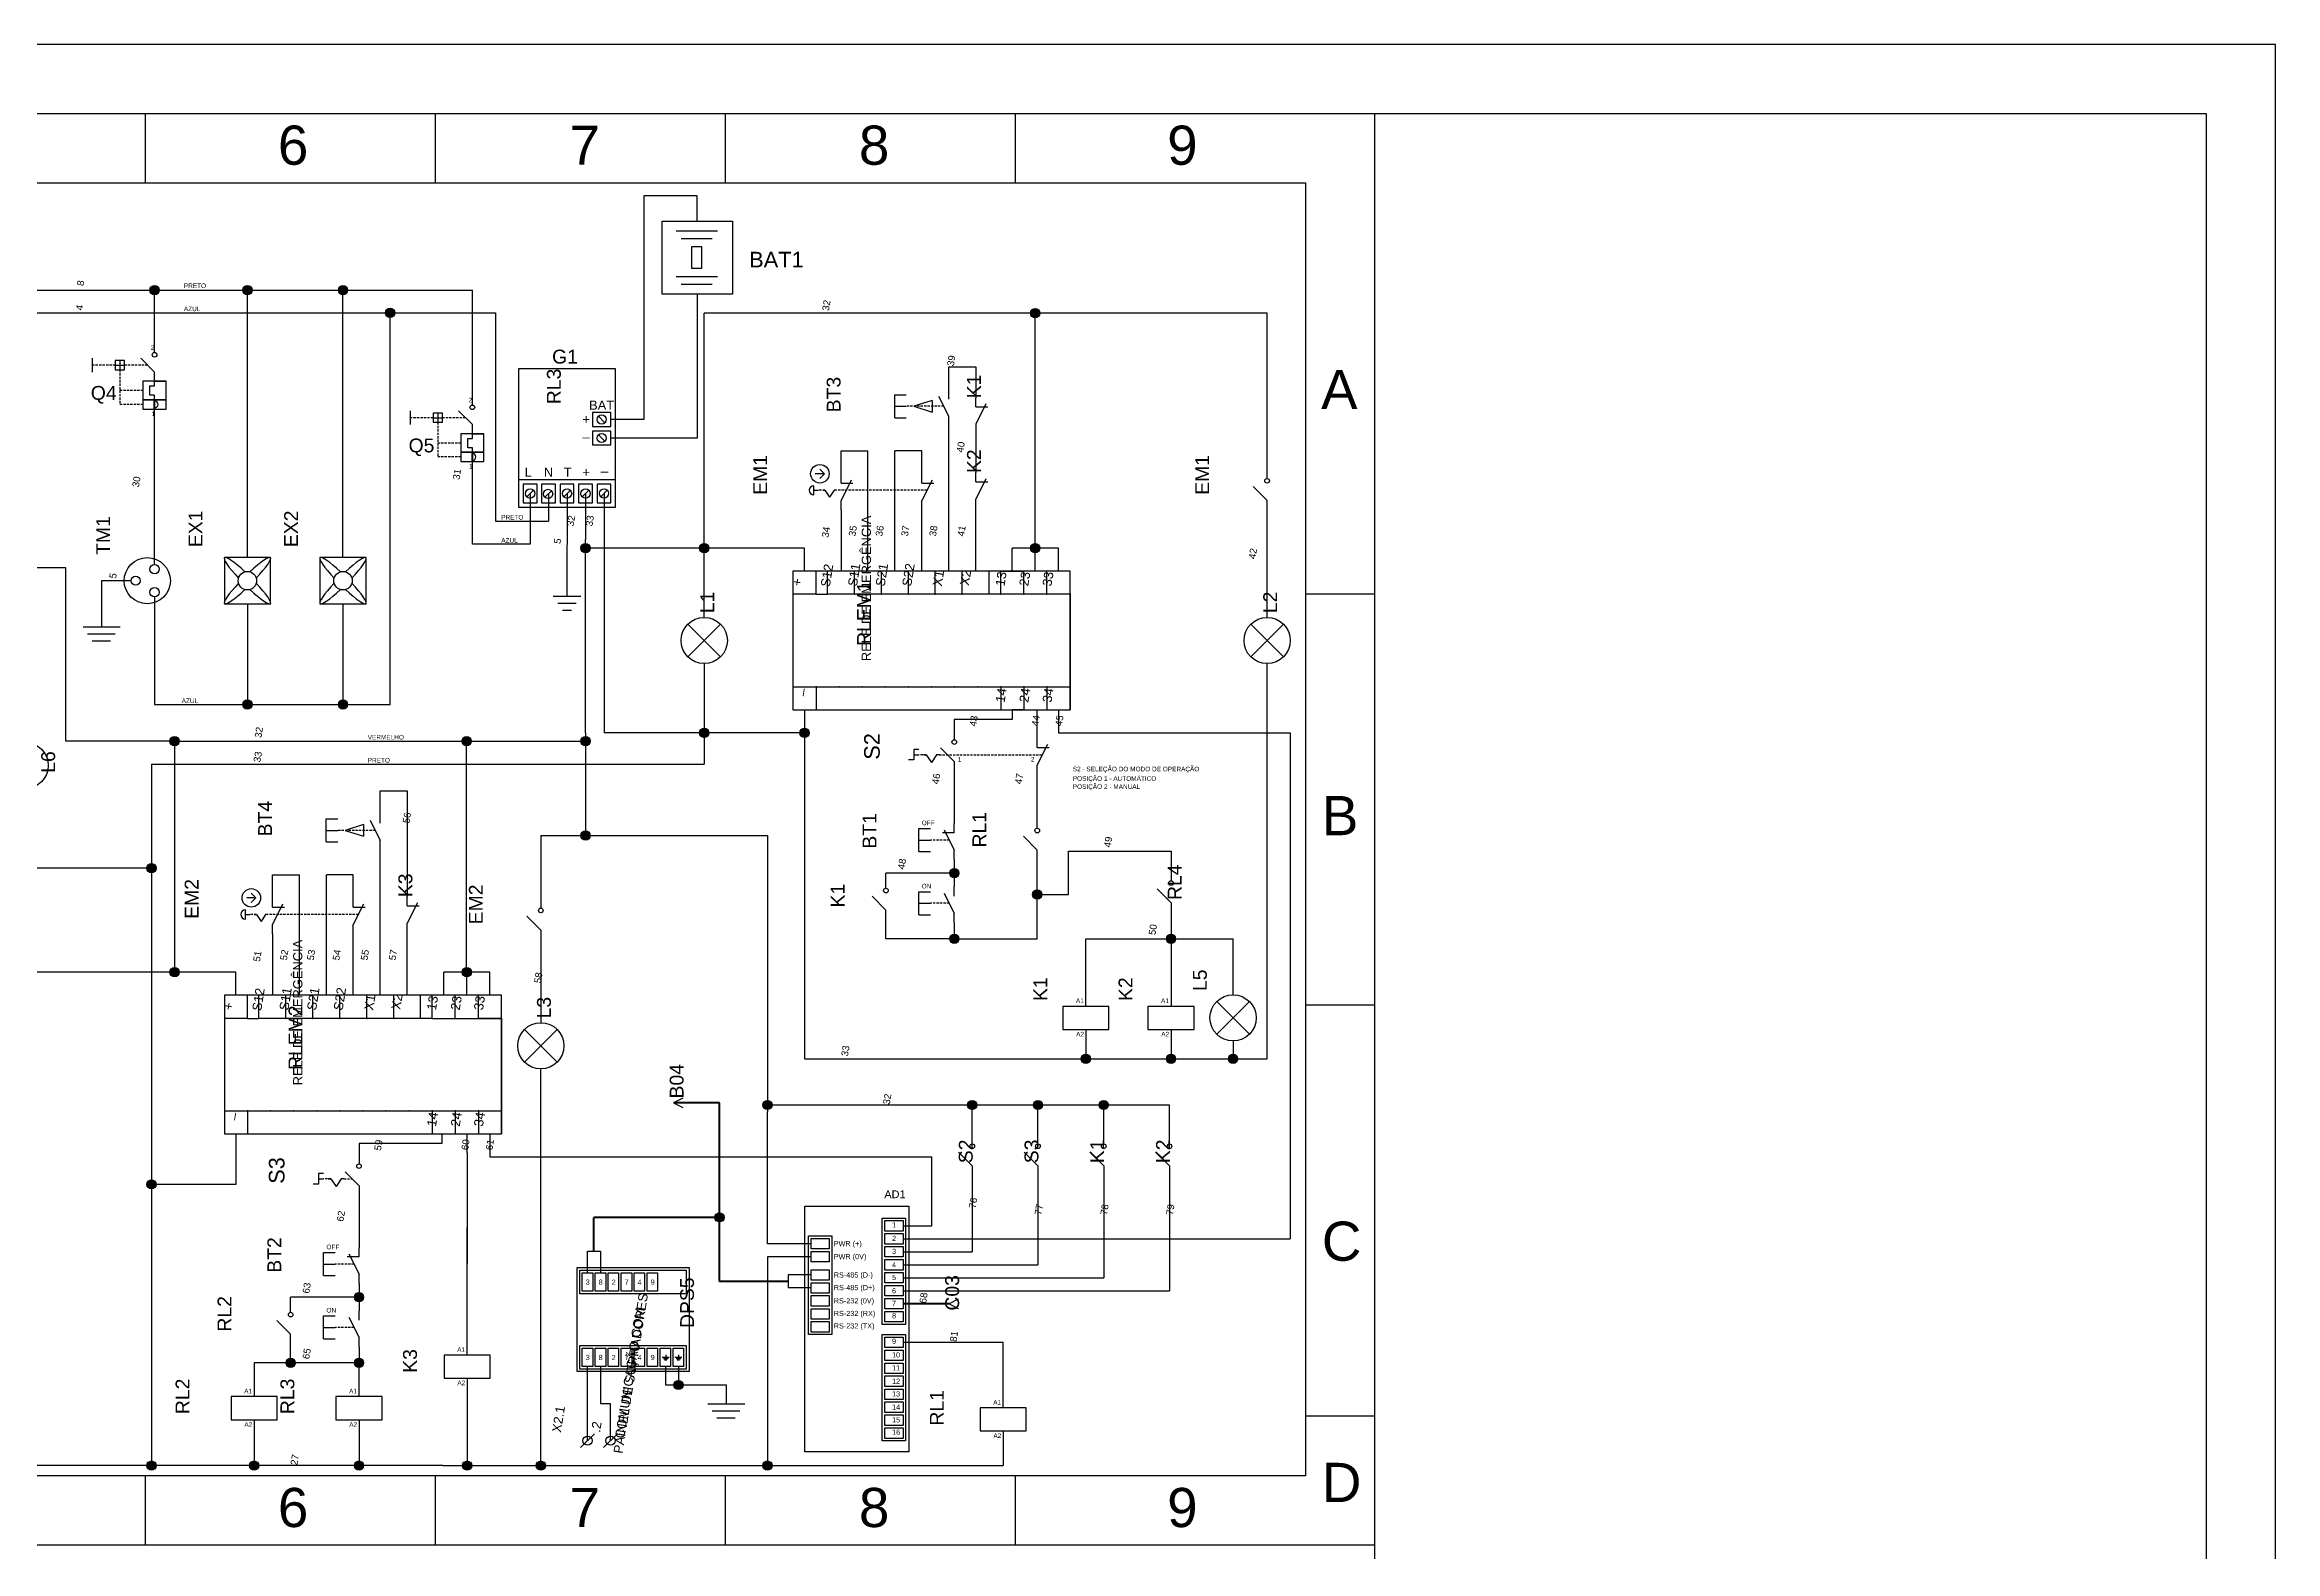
# Model space of a CAD drawing. Header units: millimetres. Extents: x 100 to 940, y 59 to 694.
# Drawn here: x 457 to 940, y 367.7 to 693.9 of the extents above; entities that cross this region are included whole.
import ezdxf
from ezdxf.enums import TextEntityAlignment as Align

# ---------------------------------------------------------------- set-up
doc = ezdxf.new("R2010")
doc.units = ezdxf.units.MM
doc.linetypes.add('DASHED', pattern=[0.75, 0.5, -0.25])
doc.styles.add('Annotative', font='arial.ttf')
doc.styles.add('Notes', font='arial.ttf', dxfattribs={"height": 3})

msp = doc.modelspace()

# ---------------------------------------------------------------- hatches: boundary and pattern name
for points in [[(481.84, 640.79, 1), (479.84, 640.79, 1)], [(501.95, 640.79, 1), (499.95, 640.79, 1)], [(522.64, 640.79, 1), (520.64, 640.79, 1)], [(532.84, 635.89, 1), (530.84, 635.89, 1)], [(672.49, 635.79, 1), (670.49, 635.79, 1)], [(575.15, 584.94, 1), (573.15, 584.94, 1)], [(600.85, 584.94, 1), (598.85, 584.94, 1)], [(672.49, 584.94, 1), (670.49, 584.94, 1)], [(501.95, 551.08, 1), (499.95, 551.08, 1)], [(522.64, 551.08, 1), (520.64, 551.08, 1)], [(600.85, 544.94, 1), (598.85, 544.94, 1)], [(622.55, 544.94, 1), (620.55, 544.94, 1)], [(486.18, 543.16, 1), (484.18, 543.16, 1)], [(549.4, 543.16, 1), (547.4, 543.16, 1)], [(575.15, 543.16, 1), (573.15, 543.16, 1)], [(575.15, 522.71, 1), (573.15, 522.71, 1)], [(481.18, 515.64, 1), (479.18, 515.64, 1)], [(654.98, 514.58, 1), (652.98, 514.58, 1)], [(670.94, 509.96, 1), (672.94, 509.96, 1)], [(654.98, 500.37, 1), (652.98, 500.37, 1)], [(699.91, 500.37, 1), (701.91, 500.37, 1)], [(486.18, 493.13, 1), (484.18, 493.13, 1)], [(549.45, 493.13, 1), (547.45, 493.13, 1)], [(683.47, 474.38, 1), (681.47, 474.38, 1)], [(701.91, 474.38, 1), (699.91, 474.38, 1)], [(715.34, 474.38, 1), (713.34, 474.38, 1)], [(614.53, 464.38, 1), (612.53, 464.38, 1)], [(658.87, 464.38, 1), (656.87, 464.38, 1)], [(673.1, 464.38, 1), (671.1, 464.38, 1)], [(687.34, 464.38, 1), (685.34, 464.38, 1)], [(481.18, 447.2, 1), (479.18, 447.2, 1)], [(604.16, 440.05, 1), (602.16, 440.05, 1)], [(526.11, 422.77, 1), (524.11, 422.77, 1)], [(511.31, 408.56, 1), (509.31, 408.56, 1)], [(526.11, 408.56, 1), (524.11, 408.56, 1)], [(595.26, 403.77, 1), (593.26, 403.77, 1)], [(481.18, 386.32, 1), (479.18, 386.32, 1)], [(503.4, 386.32, 1), (501.4, 386.32, 1)], [(526.11, 386.32, 1), (524.11, 386.32, 1)], [(549.52, 386.32, 1), (547.52, 386.32, 1)], [(565.47, 386.32, 1), (563.47, 386.32, 1)], [(614.53, 386.32, 1), (612.53, 386.32, 1)]]:
    msp.add_hatch(color=256).paths.add_polyline_path(points)

# ---------------------------------------------------------------- linework, layer by layer
for p, q in [((478.89, 664), (478.89, 679)), ((541.67, 664), (541.67, 679)), ((604.44, 664), (604.44, 679)), ((667.22, 664), (667.22, 679)), ((745, 115), (745, 679)), ((598.35, 661.19), (586.75, 661.19)), ((586.75, 661.19), (586.75, 612.78)), ((598.35, 655.75), (598.35, 661.19)), ((593.75, 653.63), (602.75, 653.63)), ((594.82, 651.94), (601.57, 651.94)), ((593.75, 643.77), (602.75, 643.77)), ((198.02, 640.79), (484.62, 640.79)), ((450.45, 640.79), (549.65, 640.79)), ((480.84, 627.3), (480.84, 640.89)), ((500.95, 582.89), (500.95, 640.89)), ((521.64, 582.89), (521.64, 640.89)), ((549.65, 617.92), (549.65, 640.79)), ((594.82, 642.09), (601.57, 642.09)), ((598.35, 639.89), (598.35, 608.77)), ((203.02, 635.89), (484.62, 635.89)), ((450.45, 635.89), (554.65, 635.89)), ((531.84, 551.08), (531.84, 635.89)), ((554.65, 635.89), (554.65, 590.77)), ((671.49, 635.79), (599.85, 635.79)), ((599.85, 584.94), (599.85, 635.79)), ((671.49, 579.94), (671.49, 635.79)), ((721.71, 635.79), (671.49, 635.79)), ((721.71, 606.7), (721.71, 635.79)), ((480.84, 627.3), (480.84, 629.3)), ((480.84, 627.3), (480.84, 629.3)), ((467.34, 626.05), (467.34, 623.05)), ((472.34, 624.55), (474.34, 624.55)), ((473.34, 625.55), (473.34, 623.55)), ((480.84, 623.05), (477.84, 626.05)), ((480.84, 621.05), (480.84, 623.05)), ((652.8, 619.19), (652.8, 624.19)), ((652.8, 624.19), (658.63, 624.19)), ((658.63, 624.19), (658.63, 617.5)), ((479.84, 618.05), (479.84, 620.05)), ((479.84, 620.05), (480.84, 620.04)), ((480.84, 620.04), (480.84, 621.05)), ((480.84, 621.05), (483.34, 621.05)), ((652.8, 617.19), (652.8, 619.19)), ((652.8, 617.19), (652.8, 619.19)), ((480.84, 618.05), (479.84, 618.05)), ((480.84, 617.05), (480.84, 618.05)), ((480.84, 581.39), (480.84, 617.05)), ((536.15, 614.68), (536.15, 611.68)), ((542.15, 614.18), (542.15, 612.18)), ((549.65, 611.68), (546.65, 614.68)), ((549.65, 615.92), (549.65, 617.92)), ((549.65, 615.92), (549.65, 617.92)), ((578.35, 612.07), (576.94, 613.48)), ((641.09, 613.15), (641.09, 618.15)), ((641.09, 618.15), (643.59, 618.15)), ((641.09, 615.65), (643.59, 615.65)), ((649.2, 616.9), (645.2, 615.65)), ((645.2, 615.65), (649.2, 614.4)), ((649.2, 616.9), (649.2, 614.4)), ((650.6, 617.85), (652.8, 613.44)), ((652.8, 611.44), (652.8, 613.44)), ((658.63, 615.5), (658.63, 617.5)), ((660.84, 616.15), (658.63, 611.75)), ((658.63, 615.5), (661.22, 615.5)), ((541.15, 613.18), (543.15, 613.18)), ((548.65, 606.68), (548.65, 608.68)), ((548.65, 608.68), (549.65, 608.67)), ((549.65, 609.68), (549.65, 611.68)), ((549.65, 608.67), (549.65, 609.68)), ((549.65, 609.68), (552.15, 609.68)), ((578.36, 608.07), (576.94, 609.48)), ((586.75, 612.78), (579.65, 612.78)), ((598.35, 608.77), (579.65, 608.77)), ((641.09, 613.15), (643.59, 613.15)), ((652.8, 579.94), (652.8, 611.44)), ((658.63, 611.75), (658.63, 601.31)), ((549.65, 606.68), (548.65, 606.68)), ((549.65, 605.68), (549.65, 606.68)), ((629.47, 601), (629.47, 606)), ((629.47, 606), (635.3, 606)), ((635.3, 579.94), (635.3, 606)), ((641.13, 579.94), (641.13, 606)), ((646.97, 606), (641.13, 606)), ((646.97, 601), (646.97, 606)), ((721.71, 600), (721.71, 606.7)), ((549.65, 601.68), (549.65, 603.68)), ((549.65, 585.77), (549.65, 601.68)), ((559.65, 599.77), (580.65, 599.77)), ((625.88, 601.03), (623.88, 601.03)), ((625.88, 601.03), (624.88, 602.03)), ((625.88, 601.03), (624.88, 600.03)), ((629.47, 599), (629.47, 601)), ((629.47, 599), (629.47, 601)), ((631.67, 599.66), (629.47, 595.25)), ((629.47, 599), (632.05, 599)), ((646.97, 599), (646.97, 601)), ((649.17, 599.66), (646.97, 595.25)), ((646.97, 599), (649.55, 599)), ((658.63, 599.31), (658.63, 601.31)), ((660.84, 599.97), (658.63, 595.56)), ((658.63, 599.31), (661.22, 599.31)), ((561.44, 596.07), (562.86, 597.48)), ((562.15, 596.77), (562.15, 585.77)), ((563.65, 594.77), (563.65, 595.77)), ((565.34, 595.96), (566.75, 597.37)), ((566.15, 596.77), (566.15, 590.77)), ((569.44, 596.07), (570.86, 597.48)), ((570.15, 596.77), (570.12, 574.52)), ((573.44, 596.07), (574.86, 597.48)), ((574.15, 596.77), (574.15, 586.77)), ((577.44, 596.07), (578.86, 597.48)), ((578.15, 596.77), (578.15, 544.94)), ((623.59, 596.45), (623.59, 598.45)), ((623.59, 597.45), (624.59, 597.45)), ((625.49, 597.45), (625.99, 597.45)), ((625.99, 597.45), (626.99, 595.95)), ((627.99, 597.45), (626.99, 595.95)), ((628.49, 597.45), (627.99, 597.45)), ((629.47, 593.25), (629.47, 595.25)), ((646.97, 593.25), (646.97, 595.25)), ((646.97, 579.94), (646.97, 595.25)), ((658.63, 579.94), (658.63, 595.56)), ((658.63, 593.56), (658.63, 595.56)), ((721.71, 595.25), (718.71, 598.25)), ((721.71, 569.94), (721.71, 595.25)), ((554.65, 590.77), (566.15, 590.77)), ((629.47, 593.25), (629.47, 579.94)), ((562.15, 585.77), (549.65, 585.77)), ((574.15, 544.94), (574.15, 586.77)), ((621.55, 584.94), (574.15, 584.94)), ((599.85, 569.94), (599.85, 584.94)), ((621.55, 579.94), (621.55, 584.94)), ((676.55, 584.94), (666.55, 584.94)), ((666.55, 579.94), (666.55, 584.94)), ((676.55, 579.94), (676.55, 584.94)), ((461.66, 580.66), (402.92, 580.66)), ((461.66, 543.16), (461.66, 580.66)), ((624.05, 579.94), (619.05, 579.94)), ((624.05, 574.94), (624.05, 579.94)), ((626.55, 574.94), (626.55, 579.94)), ((632.38, 574.94), (632.38, 579.94)), ((638.22, 574.94), (638.22, 579.94)), ((644.05, 574.94), (644.05, 579.94)), ((649.88, 574.94), (649.88, 579.94)), ((655.72, 574.94), (655.72, 579.94)), ((661.55, 574.94), (661.55, 579.94)), ((664.05, 574.94), (664.05, 579.94)), ((664.05, 579.94), (669.05, 579.94)), ((669.05, 574.94), (669.05, 579.94)), ((674.05, 574.94), (674.05, 579.94)), ((679.05, 579.94), (674.05, 579.94)), ((679.05, 574.94), (679.05, 579.94)), ((475.76, 577.87), (469.38, 577.87)), ((469.38, 577.87), (469.38, 567.87)), ((624.05, 574.94), (619.05, 574.94)), ((624.05, 574.94), (626.55, 574.94)), ((626.55, 574.94), (626.55, 574.94)), ((661.55, 574.94), (626.55, 574.94)), ((664.05, 574.94), (661.55, 574.94)), ((661.55, 574.94), (661.55, 574.94)), ((679.05, 574.94), (664.05, 574.94)), ((679.05, 574.94), (679.05, 554.94)), ((745, 575), (730, 575)), ((480.84, 574.39), (480.84, 551.08)), ((500.95, 572.89), (500.95, 551.08)), ((521.64, 572.89), (521.64, 551.08)), ((567.12, 574.52), (573.12, 574.52)), ((568.13, 573.02), (572.13, 573.02)), ((569.13, 571.52), (571.13, 571.52)), ((465.38, 567.87), (473.38, 567.87)), ((466.34, 566.38), (472.34, 566.38)), ((603.38, 568.47), (596.31, 561.4)), ((596.31, 568.47), (603.38, 561.4)), ((725.24, 568.47), (718.17, 561.4)), ((718.17, 568.47), (725.24, 561.4)), ((467.34, 564.88), (471.34, 564.88)), ((599.85, 559.94), (599.85, 544.94)), ((721.71, 538.11), (721.71, 559.94)), ((480.84, 551.08), (531.84, 551.08)), ((619.05, 554.94), (679.05, 554.94)), ((624.05, 554.94), (624.05, 549.94)), ((664.05, 554.94), (664.05, 549.94)), ((669.05, 554.94), (669.05, 549.94)), ((674.05, 554.94), (674.05, 549.94)), ((679.05, 554.94), (679.05, 549.94)), ((619.05, 549.94), (624.05, 549.94)), ((621.55, 549.94), (621.55, 544.94)), ((666.55, 547.85), (653.98, 547.85)), ((653.98, 547.85), (653.98, 543.46)), ((664.05, 549.94), (669.05, 549.94)), ((669.05, 549.94), (666.55, 549.94)), ((666.55, 549.94), (666.55, 547.85)), ((671.94, 541.76), (671.94, 549.94)), ((674.05, 549.94), (679.05, 549.94)), ((676.55, 549.94), (676.55, 544.94)), ((485.18, 543.16), (461.66, 543.16)), ((485.18, 543.16), (574.15, 543.16)), ((485.18, 543.16), (485.18, 493.13)), ((548.4, 493.13), (548.4, 543.16)), ((574.15, 544.94), (574.15, 522.71)), ((621.55, 544.94), (578.15, 544.94)), ((599.85, 544.94), (599.85, 538.16)), ((621.55, 544.94), (621.55, 474.38)), ((646.33, 541.33), (645.2, 541.33)), ((645.2, 541.33), (645.2, 539.08)), ((653.98, 538.71), (650.98, 541.71)), ((671.94, 541.76), (671.94, 543.76)), ((674.14, 542.41), (671.94, 538.01)), ((671.94, 541.76), (674.52, 541.76)), ((676.55, 544.94), (726.71, 544.94)), ((726.71, 544.94), (726.71, 435.41)), ((480.18, 538.16), (599.85, 538.16)), ((480.18, 538.16), (480.18, 386.32)), ((645.2, 539.08), (644.08, 539.08)), ((645.2, 540.21), (646.33, 540.21)), ((647.33, 540.21), (647.89, 540.21)), ((647.89, 540.21), (649.02, 538.52)), ((650.14, 540.21), (649.02, 538.52)), ((650.71, 540.21), (650.14, 540.21)), ((653.98, 538.71), (653.98, 525.3)), ((671.94, 524.3), (671.94, 538.01)), ((671.94, 536.01), (671.94, 538.01)), ((721.71, 474.38), (721.71, 538.11)), ((529.7, 527.39), (529.7, 532.39)), ((529.7, 532.39), (535.54, 532.39)), ((535.54, 532.39), (535.54, 518.1)), ((529.7, 525.39), (529.7, 527.39)), ((529.7, 525.39), (529.7, 527.39)), ((517.99, 521.34), (517.99, 526.34)), ((517.99, 526.34), (520.49, 526.34)), ((517.99, 523.84), (520.49, 523.84)), ((526.1, 525.09), (522.1, 523.84)), ((522.1, 523.84), (526.1, 522.59)), ((526.1, 525.09), (526.1, 522.59)), ((527.5, 526.04), (529.7, 521.64)), ((529.7, 519.64), (529.7, 521.64)), ((564.47, 522.71), (564.47, 507.01)), ((564.47, 522.71), (613.53, 522.71)), ((613.53, 522.71), (613.53, 462.92)), ((646.33, 519.25), (646.33, 524.25)), ((646.33, 524.25), (648.83, 524.25)), ((646.33, 521.75), (648.83, 521.75)), ((653.98, 523.3), (651.4, 523.3)), ((651.78, 523.95), (653.98, 519.55)), ((653.98, 523.3), (653.98, 525.3)), ((653.98, 523.3), (653.98, 525.3)), ((671.94, 519.55), (668.94, 522.55)), ((517.99, 521.34), (520.49, 521.34)), ((529.7, 488.13), (529.7, 519.64)), ((535.54, 518.1), (535.54, 509.5)), ((646.33, 519.25), (648.83, 519.25)), ((653.98, 517.55), (653.98, 519.55)), ((653.98, 517.55), (653.98, 511.61)), ((671.94, 500.37), (671.94, 519.55)), ((678.72, 509.96), (678.72, 519.32)), ((678.72, 519.32), (700.91, 519.32)), ((700.91, 519.32), (700.91, 512.93)), ((480.18, 515.64), (452.82, 515.64)), ((506.37, 509.19), (506.37, 514.19)), ((506.37, 514.19), (512.2, 514.19)), ((512.2, 488.13), (512.2, 514.19)), ((518.04, 488.13), (518.04, 514.19)), ((523.87, 514.19), (518.04, 514.19)), ((523.87, 509.19), (523.87, 514.19)), ((653.98, 514.58), (639.18, 514.58)), ((639.18, 511.31), (639.18, 514.58)), ((502.79, 509.22), (500.79, 509.22)), ((502.79, 509.22), (501.79, 510.22)), ((502.79, 509.22), (501.79, 508.22)), ((506.37, 507.19), (506.37, 509.19)), ((506.37, 507.19), (506.37, 509.19)), ((508.57, 507.85), (506.37, 503.44)), ((506.37, 507.19), (508.95, 507.19)), ((523.87, 507.19), (523.87, 509.19)), ((526.07, 507.85), (523.87, 503.44)), ((523.87, 507.19), (526.45, 507.19)), ((535.54, 507.5), (535.54, 509.5)), ((537.74, 508.16), (535.54, 503.75)), ((535.54, 507.5), (538.12, 507.5)), ((639.18, 506.56), (636.18, 509.56)), ((646.33, 505.56), (646.33, 510.56)), ((646.33, 510.56), (648.83, 510.56)), ((646.33, 508.06), (648.83, 508.06)), ((651.78, 510.26), (653.98, 505.86)), ((653.98, 509.61), (653.98, 511.61)), ((653.98, 509.61), (653.98, 511.61)), ((671.94, 509.96), (678.72, 509.96)), ((700.91, 508.18), (697.91, 511.18)), ((700.91, 508.18), (700.91, 500.37)), ((500.5, 504.64), (500.5, 506.64)), ((500.5, 505.64), (501.5, 505.64)), ((502.39, 505.64), (502.89, 505.64)), ((502.89, 505.64), (503.89, 504.14)), ((504.89, 505.64), (503.89, 504.14)), ((505.39, 505.64), (504.89, 505.64)), ((506.37, 501.44), (506.37, 503.44)), ((523.87, 501.44), (523.87, 503.44)), ((523.87, 488.13), (523.87, 503.44)), ((535.54, 488.13), (535.54, 503.75)), ((535.54, 501.75), (535.54, 503.75)), ((564.47, 502.26), (561.47, 505.26)), ((639.18, 500.37), (639.18, 506.56)), ((646.33, 505.56), (648.83, 505.56)), ((653.98, 503.86), (653.98, 505.86)), ((653.98, 503.86), (653.98, 500.37)), ((506.37, 501.44), (506.37, 488.13)), ((564.47, 502.26), (564.47, 482.2)), ((653.98, 500.37), (639.18, 500.37)), ((653.98, 500.37), (671.94, 500.37)), ((682.47, 500.37), (714.34, 500.37)), ((682.47, 485.74), (682.47, 500.37)), ((700.91, 500.37), (700.91, 485.74)), ((714.34, 488.24), (714.34, 500.37)), ((485.18, 493.13), (298, 493.13)), ((498.45, 493.13), (485.18, 493.13)), ((498.45, 488.13), (498.45, 493.13)), ((543.45, 488.13), (543.45, 493.13)), ((553.45, 493.13), (543.45, 493.13)), ((548.4, 493.13), (548.4, 488.13)), ((553.45, 488.13), (553.45, 493.13)), ((500.95, 488.13), (495.95, 488.13)), ((500.95, 483.13), (500.95, 488.13)), ((503.45, 483.13), (503.45, 488.13)), ((509.29, 483.13), (509.29, 488.13)), ((515.12, 483.13), (515.12, 488.13)), ((520.95, 483.13), (520.95, 488.13)), ((526.79, 483.13), (526.79, 488.13)), ((532.62, 483.13), (532.62, 488.13)), ((538.45, 483.13), (538.45, 488.13)), ((540.95, 483.13), (540.95, 488.13)), ((545.95, 483.13), (545.95, 488.13)), ((550.95, 483.13), (550.95, 488.13)), ((555.95, 488.13), (550.95, 488.13)), ((555.95, 483.13), (555.95, 488.13)), ((500.95, 483.13), (495.95, 483.13)), ((500.95, 483.13), (503.45, 483.13)), ((503.45, 483.13), (503.45, 483.13)), ((538.45, 483.13), (503.45, 483.13)), ((540.95, 483.13), (538.45, 483.13)), ((538.45, 483.13), (538.45, 483.13)), ((540.95, 483.13), (555.95, 483.13)), ((555.95, 483.13), (550.95, 483.13)), ((555.95, 483.13), (555.95, 463.13)), ((717.88, 486.78), (710.8, 479.71)), ((710.8, 486.78), (717.88, 479.71)), ((745, 486), (730, 486)), ((568, 480.74), (560.93, 473.67)), ((560.93, 480.74), (568, 473.67)), ((682.47, 480.74), (682.47, 474.38)), ((700.91, 480.74), (700.91, 474.38)), ((714.34, 478.24), (714.34, 474.38)), ((621.55, 474.38), (721.71, 474.38)), ((564.47, 446.31), (564.47, 472.2)), ((595.2, 465.87), (593.2, 464.87)), ((593.2, 464.87), (595.2, 463.87)), ((666.49, 464.38), (613.53, 464.38)), ((657.87, 455.95), (657.87, 464.38)), ((686.34, 464.38), (666.49, 464.38)), ((672.1, 455.95), (672.1, 464.38)), ((686.34, 455.95), (686.34, 464.38)), ((700.57, 464.38), (686.34, 464.38)), ((700.57, 455.95), (700.57, 464.38)), ((495.95, 463.13), (555.95, 463.13)), ((500.95, 463.13), (500.95, 458.13)), ((540.95, 463.13), (540.95, 458.13)), ((545.95, 463.13), (545.95, 458.13)), ((550.95, 463.13), (550.95, 458.13)), ((555.95, 463.13), (555.95, 458.13)), ((613.53, 434.36), (613.53, 462.92)), ((495.95, 458.13), (500.95, 458.13)), ((498.45, 458.13), (498.45, 447.2)), ((543.07, 456.04), (525.11, 456.04)), ((525.11, 456.04), (525.11, 451.65)), ((543.07, 458.13), (543.07, 456.04)), ((548.52, 454.04), (548.52, 458.13)), ((548.52, 454.04), (548.52, 437.9)), ((550.95, 458.13), (555.95, 458.13)), ((553.45, 458.13), (553.45, 453.13)), ((657.87, 451.2), (654.87, 454.2)), ((672.1, 451.2), (669.1, 454.2)), ((686.34, 451.2), (683.34, 454.2)), ((700.57, 451.2), (697.57, 454.2)), ((517.45, 449.53), (516.33, 449.53)), ((516.33, 449.53), (516.33, 447.28)), ((525.11, 446.9), (522.11, 449.9)), ((553.45, 453.13), (649.14, 453.13)), ((649.14, 438.23), (649.14, 453.13)), ((657.87, 451.2), (657.87, 432.6)), ((672.1, 451.2), (672.1, 429.79)), ((686.34, 451.2), (686.34, 426.98)), ((700.57, 451.2), (700.57, 424.16)), ((498.45, 447.2), (480.18, 447.2)), ((516.33, 447.28), (515.2, 447.28)), ((516.33, 448.4), (517.45, 448.4)), ((518.46, 448.4), (519.02, 448.4)), ((519.02, 448.4), (520.15, 446.71)), ((521.27, 448.4), (520.15, 446.71)), ((521.83, 448.4), (521.27, 448.4)), ((525.11, 446.9), (525.11, 433.49)), ((564.47, 386.32), (564.47, 446.31)), ((548.52, 437.9), (548.52, 430.08)), ((548.52, 424.87), (548.52, 437.9)), ((642.89, 438.23), (644.14, 438.23)), ((642.89, 435.41), (726.71, 435.41)), ((644.14, 438.23), (649.14, 438.23)), ((517.45, 427.44), (517.45, 432.44)), ((517.45, 432.44), (519.95, 432.44)), ((517.45, 429.94), (519.95, 429.94)), ((525.11, 431.49), (522.52, 431.49)), ((522.91, 432.15), (525.11, 427.74)), ((525.11, 431.49), (525.11, 433.49)), ((525.11, 431.49), (525.11, 433.49)), ((574.57, 428.04), (574.57, 432.76)), ((574.57, 432.76), (577.39, 432.76)), ((577.39, 432.76), (577.39, 428.04)), ((622.99, 434.36), (613.53, 434.36)), ((622.99, 431.54), (613.53, 431.54)), ((613.53, 431.54), (613.53, 386.32)), ((642.89, 432.6), (657.87, 432.6)), ((517.45, 427.44), (519.95, 427.44)), ((525.11, 425.74), (525.11, 427.74)), ((525.11, 425.74), (525.11, 419.8)), ((622.99, 427.61), (617.99, 427.61)), ((617.99, 427.61), (617.99, 424.79)), ((642.89, 429.79), (672.1, 429.79)), ((642.89, 426.98), (686.34, 426.98)), ((525.11, 422.77), (510.31, 422.77)), ((510.31, 419.5), (510.31, 422.77)), ((548.52, 410.25), (548.52, 424.87)), ((622.99, 424.79), (617.99, 424.79)), ((642.89, 424.16), (700.57, 424.16)), ((654.85, 422.35), (652.85, 421.35)), ((652.85, 421.35), (654.85, 420.35)), ((510.31, 414.75), (507.31, 417.75)), ((517.45, 413.75), (517.45, 418.75)), ((517.45, 418.75), (519.95, 418.75)), ((517.45, 416.25), (519.95, 416.25)), ((522.91, 418.45), (525.11, 414.05)), ((525.11, 417.8), (525.11, 419.8)), ((525.11, 417.8), (525.11, 419.8)), ((510.31, 408.56), (510.31, 414.75)), ((517.45, 413.75), (519.95, 413.75)), ((525.11, 412.05), (525.11, 414.05)), ((525.11, 412.05), (525.11, 408.56)), ((642.89, 413.03), (664.58, 413.03)), ((664.58, 398.82), (664.58, 413.03)), ((510.31, 408.56), (502.4, 408.56)), ((502.4, 408.56), (502.4, 401.25)), ((525.11, 408.56), (510.31, 408.56)), ((525.11, 401.25), (525.11, 408.56)), ((574.57, 391.72), (574.57, 407.79)), ((577.39, 407.79), (577.39, 399.76)), ((590.77, 409.81), (592.27, 409.81)), ((591.02, 409.51), (592.02, 409.51)), ((591.27, 409.21), (591.77, 409.21)), ((591.45, 407.79), (591.45, 403.77)), ((591.52, 410.31), (591.52, 409.81)), ((593.5, 409.81), (595, 409.81)), ((593.75, 409.51), (594.75, 409.51)), ((594, 409.21), (594.5, 409.21)), ((594.25, 410.31), (594.25, 409.81)), ((594.26, 407.79), (594.26, 403.77)), ((548.52, 405.25), (548.52, 386.32)), ((591.45, 403.77), (604.61, 403.77)), ((604.61, 403.77), (604.61, 399.67)), ((502.4, 396.25), (502.4, 386.32)), ((525.11, 396.25), (525.11, 386.32)), ((577.39, 399.76), (579.57, 399.76)), ((579.57, 391.72), (579.57, 399.76)), ((600.61, 399.67), (608.61, 399.67)), ((601.56, 398.17), (607.56, 398.17)), ((602.57, 396.67), (606.57, 396.67)), ((745, 397), (730, 397)), ((573.07, 390.22), (576.07, 393.22)), ((578.07, 390.22), (581.07, 393.22)), ((664.58, 393.82), (664.58, 386.32)), ((730, 384.08), (165, 384.08)), ((480.18, 386.32), (277.56, 386.32)), ((478.89, 369.08), (478.89, 384.08)), ((543.29, 386.32), (480.18, 386.32)), ((541.67, 369.08), (541.67, 384.08)), ((543.29, 386.32), (574.15, 386.32)), ((574.15, 386.32), (664.58, 386.32)), ((604.44, 369.08), (604.44, 384.08)), ((667.22, 369.08), (667.22, 384.08)), ((745, 369.08), (150, 369.08))]:
    msp.add_line(p, q)
at = {"linetype": 'DASHED'}
for p, q in [((472.34, 624.55), (467.34, 624.55)), ((473.34, 623.55), (473.34, 616.05)), ((479.34, 624.55), (474.34, 624.55)), ((478.34, 619.05), (473.34, 619.05)), ((478.34, 616.05), (473.34, 616.05)), ((651.7, 615.65), (643.59, 615.65)), ((541.15, 613.18), (536.15, 613.18)), ((542.15, 612.18), (542.15, 604.68)), ((548.15, 613.18), (543.15, 613.18)), ((547.15, 607.68), (542.15, 607.68)), ((547.15, 604.68), (542.15, 604.68)), ((625.99, 597.45), (624.59, 597.45)), ((648.07, 597.45), (628.49, 597.45)), ((647.89, 540.21), (646.33, 540.21)), ((650.71, 540.21), (673.04, 540.21)), ((528.6, 523.84), (520.49, 523.84)), ((652.88, 521.75), (648.83, 521.75)), ((652.88, 508.06), (648.83, 508.06)), ((502.89, 505.64), (501.5, 505.64)), ((524.97, 505.64), (505.39, 505.64)), ((519.02, 448.4), (517.45, 448.4)), ((521.83, 448.4), (523.61, 448.4)), ((524.01, 429.94), (519.95, 429.94)), ((524.01, 416.25), (519.95, 416.25))]:
    msp.add_line(p, q, dxfattribs=at)
at = {"lineweight": 40}
for p, q in [((480.84, 615.05), (480.84, 617.05)), ((549.65, 603.68), (549.65, 605.68))]:
    msp.add_line(p, q, dxfattribs=at)
at = {"lineweight": 50}
for p, q in [((603.16, 464.87), (593.2, 464.87)), ((603.16, 426.2), (603.16, 464.87)), ((575.98, 432.76), (575.98, 440.05)), ((603.16, 440.05), (575.98, 440.05)), ((617.99, 426.2), (603.16, 426.2)), ((652.85, 421.35), (642.89, 421.35))]:
    msp.add_line(p, q, dxfattribs=at)
for points in [[(100, 100), (940, 100), (940, 693.94), (100, 693.94)], [(150, 679), (925, 679), (925, 115), (150, 115)], [(590.76, 655.75), (605.94, 655.75), (605.94, 639.89), (590.76, 639.89)], [(597.16, 650.24), (599.23, 650.24), (599.23, 645.46), (597.16, 645.46)], [(472.34, 623.55), (474.34, 623.55), (474.34, 625.55), (472.34, 625.55)], [(559.65, 593.77), (580.65, 593.77), (580.65, 623.77), (559.65, 623.77)], [(478.34, 617.05), (483.34, 617.05), (483.34, 621.05), (478.34, 621.05)], [(478.34, 615.05), (483.34, 615.05), (483.34, 617.05), (478.34, 617.05)], [(541.15, 612.18), (543.15, 612.18), (543.15, 614.18), (541.15, 614.18)], [(579.65, 611.27), (579.65, 614.27), (575.65, 614.27), (575.65, 611.27)], [(547.15, 605.68), (552.15, 605.68), (552.15, 609.67), (547.15, 609.68)], [(579.65, 607.27), (579.65, 610.27), (575.65, 610.27), (575.65, 607.27)], [(547.15, 603.68), (552.15, 603.68), (552.15, 605.68), (547.15, 605.68)], [(560.65, 594.77), (563.65, 594.77), (563.65, 598.77), (560.65, 598.77)], [(564.65, 594.77), (567.65, 594.77), (567.65, 598.77), (564.65, 598.77)], [(568.65, 594.77), (571.65, 594.77), (571.65, 598.77), (568.65, 598.77)], [(572.65, 594.77), (575.65, 594.77), (575.65, 598.77), (572.65, 598.77)], [(576.65, 594.77), (579.65, 594.77), (579.65, 598.77), (576.65, 598.77)], [(495.95, 572.89), (505.95, 572.89), (505.95, 582.89), (495.95, 582.89)], [(516.64, 572.89), (526.64, 572.89), (526.64, 582.89), (516.64, 582.89)], [(619.05, 549.94), (679.05, 549.94), (679.05, 579.94), (619.05, 579.94)], [(495.95, 458.13), (555.95, 458.13), (555.95, 488.13), (495.95, 488.13)], [(677.47, 480.74), (687.47, 480.74), (687.47, 485.74), (677.47, 485.74)], [(695.91, 480.74), (705.91, 480.74), (705.91, 485.74), (695.91, 485.74)], [(621.64, 442.51), (644.14, 442.51), (644.14, 389.3), (621.64, 389.3)], [(638.39, 416.85), (638.39, 439.91), (643.45, 439.91), (643.45, 416.85)], [(622.42, 414.67), (622.42, 436.04), (627.49, 436.04), (627.49, 414.67)], [(622.99, 433.23), (622.99, 435.48), (626.92, 435.48), (626.92, 433.23)], [(638.95, 437.1), (638.95, 439.35), (642.89, 439.35), (642.89, 437.1)], [(638.95, 434.29), (638.95, 436.54), (642.89, 436.54), (642.89, 434.29)], [(622.99, 430.42), (622.99, 432.67), (626.92, 432.67), (626.92, 430.42)], [(638.95, 431.48), (638.95, 433.73), (642.89, 433.73), (642.89, 431.48)], [(638.95, 428.66), (638.95, 430.91), (642.89, 430.91), (642.89, 428.66)], [(572.32, 406.67), (572.32, 429.17), (596.61, 429.17), (596.61, 406.67)], [(595.95, 423.54), (572.89, 423.54), (572.89, 428.61), (595.95, 428.61)], [(575.7, 424.11), (573.45, 424.11), (573.45, 428.04), (575.7, 428.04)], [(578.51, 424.11), (576.26, 424.11), (576.26, 428.04), (578.51, 428.04)], [(581.32, 424.11), (579.07, 424.11), (579.07, 428.04), (581.32, 428.04)], [(584.14, 424.11), (581.89, 424.11), (581.89, 428.04), (584.14, 428.04)], [(586.95, 424.11), (584.7, 424.11), (584.7, 428.04), (586.95, 428.04)], [(589.76, 424.11), (587.51, 424.11), (587.51, 428.04), (589.76, 428.04)], [(622.99, 426.48), (622.99, 428.73), (626.92, 428.73), (626.92, 426.48)], [(622.99, 423.67), (622.99, 425.92), (626.92, 425.92), (626.92, 423.67)], [(638.95, 425.85), (638.95, 428.1), (642.89, 428.1), (642.89, 425.85)], [(638.95, 423.04), (638.95, 425.29), (642.89, 425.29), (642.89, 423.04)], [(622.99, 420.86), (622.99, 423.11), (626.92, 423.11), (626.92, 420.86)], [(622.99, 418.04), (622.99, 420.29), (626.92, 420.29), (626.92, 418.04)], [(638.95, 420.23), (638.95, 422.48), (642.89, 422.48), (642.89, 420.23)], [(622.99, 415.23), (622.99, 417.48), (626.92, 417.48), (626.92, 415.23)], [(638.95, 417.41), (638.95, 419.66), (642.89, 419.66), (642.89, 417.41)], [(595.95, 407.23), (572.89, 407.23), (572.89, 412.29), (595.95, 412.29)], [(575.7, 407.79), (573.45, 407.79), (573.45, 411.73), (575.7, 411.73)], [(578.51, 407.79), (576.26, 407.79), (576.26, 411.73), (578.51, 411.73)], [(581.32, 407.79), (579.07, 407.79), (579.07, 411.73), (581.32, 411.73)], [(584.14, 407.79), (581.89, 407.79), (581.89, 411.73), (584.14, 411.73)], [(586.95, 407.79), (584.7, 407.79), (584.7, 411.73), (586.95, 411.73)], [(589.76, 407.79), (587.51, 407.79), (587.51, 411.73), (589.76, 411.73)], [(592.57, 407.79), (590.32, 407.79), (590.32, 411.73), (592.57, 411.73)], [(595.39, 407.79), (593.14, 407.79), (593.14, 411.73), (595.39, 411.73)], [(638.39, 391.65), (638.39, 414.72), (643.45, 414.72), (643.45, 391.65)], [(638.95, 411.9), (638.95, 414.15), (642.89, 414.15), (642.89, 411.9)], [(638.95, 409.09), (638.95, 411.34), (642.89, 411.34), (642.89, 409.09)], [(543.52, 405.25), (553.52, 405.25), (553.52, 410.25), (543.52, 410.25)], [(638.95, 406.28), (638.95, 408.53), (642.89, 408.53), (642.89, 406.28)], [(638.95, 403.47), (638.95, 405.72), (642.89, 405.72), (642.89, 403.47)], [(497.4, 396.25), (507.4, 396.25), (507.4, 401.25), (497.4, 401.25)], [(520.11, 396.25), (530.11, 396.25), (530.11, 401.25), (520.11, 401.25)], [(638.95, 400.65), (638.95, 402.9), (642.89, 402.9), (642.89, 400.65)], [(638.95, 397.84), (638.95, 400.09), (642.89, 400.09), (642.89, 397.84)], [(638.95, 395.03), (638.95, 397.28), (642.89, 397.28), (642.89, 395.03)], [(659.58, 393.82), (669.58, 393.82), (669.58, 398.82), (659.58, 398.82)], [(638.95, 392.22), (638.95, 394.47), (642.89, 394.47), (642.89, 392.22)]]:
    msp.add_lwpolyline(points, close=True)
msp.add_lwpolyline([(165, 384.08), (165, 664), (730, 664), (730, 384.08)])
for centre, radius in [((480.84, 640.79), 1), ((500.95, 640.79), 1), ((521.64, 640.79), 1), ((531.84, 635.89), 1), ((671.49, 635.79), 1), ((480.84, 626.8), 0.5), ((549.65, 615.42), 0.5), ((577.65, 612.78), 1), ((577.65, 608.77), 1), ((624.88, 601.03), 2), ((721.71, 599.5), 0.5), ((562.15, 596.77), 1), ((566.04, 596.67), 1), ((570.15, 596.77), 1), ((574.15, 596.77), 1), ((578.15, 596.78), 1), ((574.15, 584.94), 1), ((599.85, 584.94), 1), ((671.49, 584.94), 1), ((479.27, 577.89), 5), ((480.84, 580.39), 1), ((500.95, 577.89), 2), ((521.64, 577.89), 2), ((476.76, 577.89), 1), ((480.84, 575.39), 1), ((599.85, 564.94), 5), ((721.71, 564.94), 5), ((500.95, 551.08), 1), ((521.64, 551.08), 1), ((599.85, 544.94), 1), ((621.55, 544.94), 1), ((452.82, 537.88), 5), ((485.18, 543.16), 1), ((548.4, 543.16), 1), ((574.15, 543.16), 1), ((653.98, 542.96), 0.5), ((574.15, 522.71), 1), ((671.94, 523.8), 0.5), ((480.18, 515.64), 1), ((653.98, 514.58), 1), ((700.91, 512.43), 0.5), ((501.79, 509.22), 2), ((639.18, 510.81), 0.5), ((671.94, 509.96), 1), ((564.47, 506.51), 0.5), ((653.98, 500.37), 1), ((700.91, 500.37), 1), ((485.18, 493.13), 1), ((548.45, 493.13), 1), ((714.34, 483.24), 5), ((564.47, 477.2), 5), ((682.47, 474.38), 1), ((700.91, 474.38), 1), ((714.34, 474.38), 1), ((613.53, 464.38), 1), ((657.87, 464.38), 1), ((672.1, 464.38), 1), ((686.34, 464.38), 1), ((657.87, 455.45), 0.5), ((672.1, 455.45), 0.5), ((686.34, 455.45), 0.5), ((700.57, 455.45), 0.5), ((525.11, 451.15), 0.5), ((480.18, 447.2), 1), ((603.16, 440.05), 1), ((525.11, 422.77), 1), ((510.31, 419), 0.5), ((510.31, 408.56), 1), ((525.11, 408.56), 1), ((594.26, 403.77), 1), ((574.57, 391.72), 1), ((579.57, 391.72), 1), ((480.18, 386.32), 1), ((502.4, 386.32), 1), ((525.11, 386.32), 1), ((548.52, 386.32), 1), ((564.47, 386.32), 1), ((613.53, 386.32), 1)]:
    msp.add_circle(centre, radius)
for centre, radius, start, end in [((480.84, 616.05), 0.75, 270, 90), ((549.65, 604.68), 0.75, 270, 90), ((623.59, 597.45), 1, 90, 270), ((500.5, 505.64), 1, 90, 270)]:
    msp.add_arc(centre, radius, start, end)
for centre, major_axis, start_param, end_param in [((500.95, 577.89), (5, -5), 8.104015, 10.745541), ((500.95, 577.89), (-5, -5), 1.820829, 4.462356), ((521.64, 577.89), (5, -5), 8.104015, 10.745541), ((521.64, 577.89), (-5, -5), 1.820829, 4.462356), ((500.95, 577.89), (-5, -5), 4.962422, 7.603949), ((500.95, 577.89), (5, -5), 4.962422, 7.603949), ((521.64, 577.89), (-5, -5), 4.962422, 7.603949), ((521.64, 577.89), (5, -5), 4.962422, 7.603949)]:
    msp.add_ellipse(centre, major_axis=major_axis, ratio=0.141421, start_param=start_param, end_param=end_param)
for p in [(624.05, 574.94), (632.38, 574.94), (638.22, 574.94), (644.05, 574.94), (649.88, 574.94), (655.72, 574.94), (664.05, 574.94), (669.05, 574.94), (674.05, 574.94), (679.05, 574.94), (624.05, 554.94), (629.05, 554.94), (634.05, 554.94), (639.05, 554.94), (644.05, 554.94), (649.05, 554.94), (654.05, 554.94), (659.05, 554.94), (664.05, 554.94), (669.05, 554.94), (674.05, 554.94), (679.05, 554.94), (500.95, 483.13), (509.29, 483.13), (515.12, 483.13), (520.95, 483.13), (526.79, 483.13), (532.62, 483.13), (540.95, 483.13), (545.95, 483.13), (550.95, 483.13), (555.95, 483.13), (500.95, 463.13), (505.95, 463.13), (510.95, 463.13), (515.95, 463.13), (520.95, 463.13), (525.95, 463.13), (530.95, 463.13), (535.95, 463.13), (540.95, 463.13), (545.95, 463.13), (550.95, 463.13), (555.95, 463.13)]:
    msp.add_point(p)

# ---------------------------------------------------------------- texts
for s, height, style, p in [('6', 8.48, 'Notes', (507.55, 667.93)), ('7', 8.48, 'Notes', (570.69, 667.93)), ('8', 8.48, 'Notes', (633.34, 667.93)), ('9', 8.48, 'Notes', (700.07, 667.93)), ('PRETO', 1, 'Annotative', (487.19, 641.24)), ('AZUL', 1, 'Annotative', (487.19, 636.24)), ('2', 1, 'Notes', (480.01, 627.86)), ('G1', 3, 'Notes', (566.91, 624.9)), ('A', 8.48, 'Notes', (733.39, 615.03)), ('Q4', 3, 'Notes', (467.04, 617.04)), ('1', 1, 'Notes', (480.16, 613.52)), ('2', 1, 'Notes', (548.81, 616.49)), ('+', 2, 'Notes', (573.47, 611.84)), ('BAT', 2, 'Notes', (574.91, 614.88)), ('Q5', 3, 'Notes', (535.84, 605.67)), ('_', 2, 'Notes', (573.47, 609.25)), ('1', 1, 'Notes', (548.96, 602.15)), ('L', 2, 'Notes', (560.98, 600.38)), ('N', 2, 'Notes', (565.12, 600.38)), ('T', 2, 'Notes', (569.41, 600.38)), ('+', 2, 'Notes', (573.47, 600.38)), ('_', 2, 'Notes', (577.47, 601.85)), ('PRETO', 1, 'Annotative', (555.9, 591.12)), ('AZUL', 1, 'Annotative', (555.9, 586.12)), ('AZUL', 1, 'Annotative', (486.72, 551.4)), ('VERMELHO', 1, 'Annotative', (526.99, 543.51)), ('PRETO', 1, 'Annotative', (526.99, 538.51)), ('1', 1, 'Notes', (654.76, 538.72)), ('2', 1, 'Notes', (670.57, 538.72)), ('S2 - SELEÇÃO DO MODO DE OPERAÇÃO', 1, 'Notes', (679.64, 536.62)), ('POSIÇÃO 1 - AUTOMÁTICO', 1, 'Notes', (679.64, 534.56)), ('POSIÇÃO 2 - MANUAL', 1, 'Notes', (679.64, 532.81)), ('B', 8.48, 'Notes', (733.57, 522.79)), ('OFF', 1, 'Notes', (646.93, 524.96)), ('ON', 1, 'Notes', (646.93, 511.27)), ('A1', 1, 'Notes', (680.32, 486.45)), ('A1', 1, 'Notes', (698.75, 486.45)), ('A2', 1, 'Notes', (680.36, 479.22)), ('A2', 1, 'Notes', (698.79, 479.22)), ('C', 8.48, 'Notes', (733.57, 430.66)), ('OFF', 1, 'Notes', (518.06, 433.15)), ('ON', 1, 'Notes', (518.06, 419.46)), ('A1', 1, 'Notes', (546.37, 410.95)), ('A1', 1, 'Notes', (500.25, 401.95)), ('A1', 1, 'Notes', (522.96, 401.95)), ('A2', 1, 'Notes', (546.4, 403.73)), ('A1', 1, 'Notes', (662.42, 399.52)), ('A2', 1, 'Notes', (500.29, 394.72)), ('A2', 1, 'Notes', (522.99, 394.72)), ('A2', 1, 'Notes', (662.46, 392.3)), ('D', 8.48, 'Notes', (733.57, 378.44)), ('6', 8.48, 'Notes', (507.55, 373.01)), ('8', 8.48, 'Notes', (633.34, 373.01)), ('9', 8.48, 'Notes', (700.07, 373.01)), ('7', 8.48, 'Notes', (570.69, 373.01))]:
    msp.add_text(s, height=height, dxfattribs=dict(style=style)).set_placement(p)
at = {"lineweight": 30, "style": 'Notes'}
msp.add_text('BAT1', height=3.375, dxfattribs=at).set_placement((609.58, 645.71))
at = {"style": 'Notes'}
for s, height, p in [('8', 1.5, (465.56, 642.2)), ('32', 1.5, (627.02, 637.38)), ('4', 1.5, (465.34, 636.9)), ('39', 1.5, (654.06, 625.4)), ('40', 1.5, (656.09, 606.7)), ('30', 1.5, (477.64, 599.18)), ('31', 1.5, (547.03, 600.8)), ('32', 1.5, (571.74, 590.74)), ('33', 1.5, (575.81, 590.74)), ('34', 1.5, (626.92, 588.29)), ('35', 1.5, (632.74, 588.55)), ('36', 1.5, (638.56, 588.55)), ('37', 1.5, (644.12, 588.55)), ('38', 1.5, (650.2, 588.55)), ('41', 1.5, (656.29, 588.55)), ('5', 1.5, (568.81, 586.35)), ('42', 1.5, (719.36, 583.63)), ('S12', 2, (627.41, 578.88)), ('S11', 2, (633.29, 579.01)), ('S21', 2, (639.29, 579.01)), ('S22', 2, (645.04, 579.01)), ('X1', 2, (651.53, 578.27)), ('X2', 2, (657.4, 578.4)), ('13', 2, (665.09, 578.13)), ('23', 2, (670.23, 578.13)), ('33', 2, (675.25, 578.13)), ('5', 1.5, (472.59, 578.84)), ('+', 2, (620.92, 577.42)), ('_', 2, (620.9, 553.77)), ('14', 2, (665.1, 552.94)), ('24', 2, (670.24, 552.94)), ('34', 2, (675.26, 552.94)), ('32', 1.5, (504.15, 544.94)), ('43', 1.5, (658.91, 547.39)), ('44', 1.5, (672.37, 547.48)), ('45', 1.5, (677.47, 547.48)), ('33', 1.5, (503.92, 539.64)), ('46', 1.5, (650.78, 534.88)), ('47', 1.5, (668.74, 534.88)), ('56', 1.5, (536.2, 526.44)), ('49', 1.5, (688.01, 521.2)), ('48', 1.5, (643.38, 516.45)), ('50', 1.5, (697.7, 502.24)), ('51', 1.5, (503.83, 496.48)), ('52', 1.5, (509.65, 496.75)), ('53', 1.5, (515.47, 496.75)), ('54', 1.5, (521.02, 496.75)), ('55', 1.5, (527.11, 496.75)), ('57', 1.5, (533.19, 496.75)), ('58', 1.5, (564.65, 491.81)), ('S12', 2, (504.32, 487.08)), ('S11', 2, (510.19, 487.2)), ('S21', 2, (516.19, 487.2)), ('S22', 2, (521.94, 487.2)), ('X1', 2, (528.43, 486.46)), ('X2', 2, (534.31, 486.59)), ('13', 2, (542, 486.32)), ('23', 2, (547.14, 486.32)), ('33', 2, (552.16, 486.32)), ('+', 2, (497.83, 485.61)), ('33', 1.5, (631.14, 475.99)), ('32', 1.5, (640.19, 465.53)), ('_', 2, (497.8, 461.97)), ('14', 2, (542, 461.14)), ('24', 2, (547.14, 461.14)), ('34', 2, (552.16, 461.14)), ('59', 1.5, (530.04, 455.58)), ('60', 1.5, (548.89, 455.67)), ('61', 1.5, (554.16, 455.67)), ('62', 1.5, (521.91, 440.21)), ('76', 1.5, (658.79, 443.05)), ('77', 1.5, (673.02, 441.64)), ('78', 1.5, (687.25, 441.64)), ('79', 1.5, (701.49, 441.64)), ('63', 1.5, (514.51, 424.64)), ('PAINEL DE SOPRADORES', 2, (584.92, 406.14)), ('COMUNICAÇÃO COM', 2, (584.74, 406.21)), ('68', 1.5, (648.05, 422.5)), ('65', 1.5, (514.51, 410.43)), ('81', 1.5, (654.65, 414.18)), ('X2.1', 2, (569.27, 396.22)), ('.2', 2, (577.47, 394.55)), ('27', 1.5, (511.92, 387.47))]:
    msp.add_text(s, height=height, rotation=80.899, dxfattribs=at).set_placement(p, align=Align.CENTER)
for s, height, p in [('RL3', 3, (568.79, 616.09)), ('BT3', 3, (629.36, 614.34)), ('K1', 3, (659.74, 617.38)), ('EM1', 3, (613.46, 596.49)), ('K2', 3, (659.74, 601.19)), ('EM1', 3, (709.15, 596.49)), ('TM1', 3, (471.22, 583.47)), ('EX1', 3, (491.21, 585.15)), ('EX2', 3, (511.9, 585.15)), ('RELE DE EMERGÊNCIA', 2, (635.94, 560.46)), ('L1', 3, (602.02, 570.87)), ('RLEM1', 3, (635.94, 563.77)), ('L2', 3, (723.88, 570.87)), ('L6', 3, (459.31, 536.3)), ('BT4', 3, (506.27, 522.53)), ('BT1', 3, (637.14, 519.88)), ('RL1', 3, (660.91, 520.13)), ('EM2', 3, (490.37, 504.68)), ('K3', 3, (536.65, 509.38)), ('K1', 3, (630.25, 507.14)), ('RL4', 3, (703.2, 508.77)), ('EM2', 3, (551.91, 503.5)), ('RELE DE EMERGÊNCIA', 2, (512.85, 468.65)), ('L5', 3, (708.65, 489.06)), ('K1', 3, (674.12, 486.9)), ('K2', 3, (692.55, 486.9)), ('RLEM2', 3, (512.85, 471.96)), ('L3', 3, (566.64, 483.13)), ('B04', 3, (595.37, 465.8)), ('S2', 3, (657.97, 451.78)), ('S3', 3, (672.2, 451.78)), ('K1', 3, (686.43, 451.78)), ('K2', 3, (700.67, 451.78)), ('BT2', 3, (508.27, 428.07)), ('DPS5', 3, (597.63, 416.1)), ('C03', 3, (655.02, 419.87)), ('RL2', 3, (497.48, 415.33)), ('K3', 3, (537.65, 406.41)), ('RL2', 3, (488.4, 397.46)), ('RL3', 3, (511.1, 397.46)), ('RL1', 3, (651.71, 394.98))]:
    msp.add_text(s, height=height, rotation=90, dxfattribs=at).set_placement(p)
at = {"lineweight": 30, "style": 'Notes'}
for s, p in [('S2', (637.85, 539.13)), ('S3', (508.97, 447.32))]:
    msp.add_text(s, height=3.375, rotation=90, dxfattribs=at).set_placement(p)
for s, width, insert, char_height, attachment_point, style in [('AD1', 117.0611, (638.84, 445.9), 1.688, 1, 'Notes'), ('PWR (+)', 45.8909, (627.89, 434.94), 1.125, 1, 'Notes'), ('2', 45.8909, (640.51, 436.06), 1.12, 1, 'Notes'), ('1', 45.8909, (640.51, 439), 1.12, 1, 'Notes'), ('PWR (0V)', 45.8909, (627.89, 432.13), 1.125, 1, 'Notes'), ('4', 45.8909, (640.51, 430.34), 1.12, 1, 'Notes'), ('3', 45.8909, (640.51, 433.25), 1.12, 1, 'Notes'), ('3', 1.2115, (574.62, 426.03), 1.12, 5, 'Annotative'), ('8', 1.2115, (577.43, 426.03), 1.12, 5, 'Annotative'), ('2', 1.2115, (580.25, 426.03), 1.12, 5, 'Annotative'), ('7', 1.2115, (583.06, 426.03), 1.12, 5, 'Annotative'), ('4', 1.2115, (585.87, 426.03), 1.12, 5, 'Annotative'), ('9', 1.2115, (588.68, 426.03), 1.12, 5, 'Annotative'), ('RS-485 (D-)', 45.8909, (627.89, 428.16), 1.125, 1, 'Notes'), ('RS-485 (D+)', 45.8909, (627.89, 425.42), 1.125, 1, 'Notes'), ('5', 45.8909, (640.51, 427.61), 1.12, 1, 'Notes'), ('RS-232 (0V)', 45.8909, (627.89, 422.56), 1.125, 1, 'Notes'), ('6', 45.8909, (640.51, 424.74), 1.12, 1, 'Notes'), ('7', 45.8909, (640.51, 422), 1.12, 1, 'Notes'), ('RS-232 (RX)', 45.8909, (627.89, 419.82), 1.125, 1, 'Notes'), ('RS-232 (TX)', 45.8909, (627.89, 417.13), 1.125, 1, 'Notes'), ('8', 45.8909, (640.51, 419.31), 1.12, 1, 'Notes'), ('9', 45.8909, (640.51, 413.8), 1.12, 1, 'Notes'), ('10', 45.8909, (640.51, 410.86), 1.125, 1, 'Notes'), ('3', 1.2115, (574.62, 409.72), 1.12, 5, 'Annotative'), ('8', 1.2115, (577.43, 409.72), 1.12, 5, 'Annotative'), ('2', 1.2115, (580.25, 409.72), 1.12, 5, 'Annotative'), ('7', 1.2115, (583.06, 409.72), 1.12, 5, 'Annotative'), ('4', 1.2115, (585.87, 409.72), 1.12, 5, 'Annotative'), ('9', 1.2115, (588.68, 409.72), 1.12, 5, 'Annotative'), ('11', 45.8909, (640.51, 408.05), 1.125, 1, 'Notes'), ('12', 45.8909, (640.51, 405.14), 1.125, 1, 'Notes'), ('13', 45.8909, (640.51, 402.41), 1.125, 1, 'Notes'), ('14', 45.8909, (640.51, 399.54), 1.125, 1, 'Notes'), ('15', 45.8909, (640.51, 396.8), 1.125, 1, 'Notes'), ('16', 45.8909, (640.51, 394.11), 1.125, 1, 'Notes')]:
    msp.add_mtext_dynamic_manual_height_columns(s, width=width, gutter_width=15, heights=[0], dxfattribs=dict(insert=insert, char_height=char_height, attachment_point=attachment_point, style=style))

doc.saveas('drawing.dxf')
